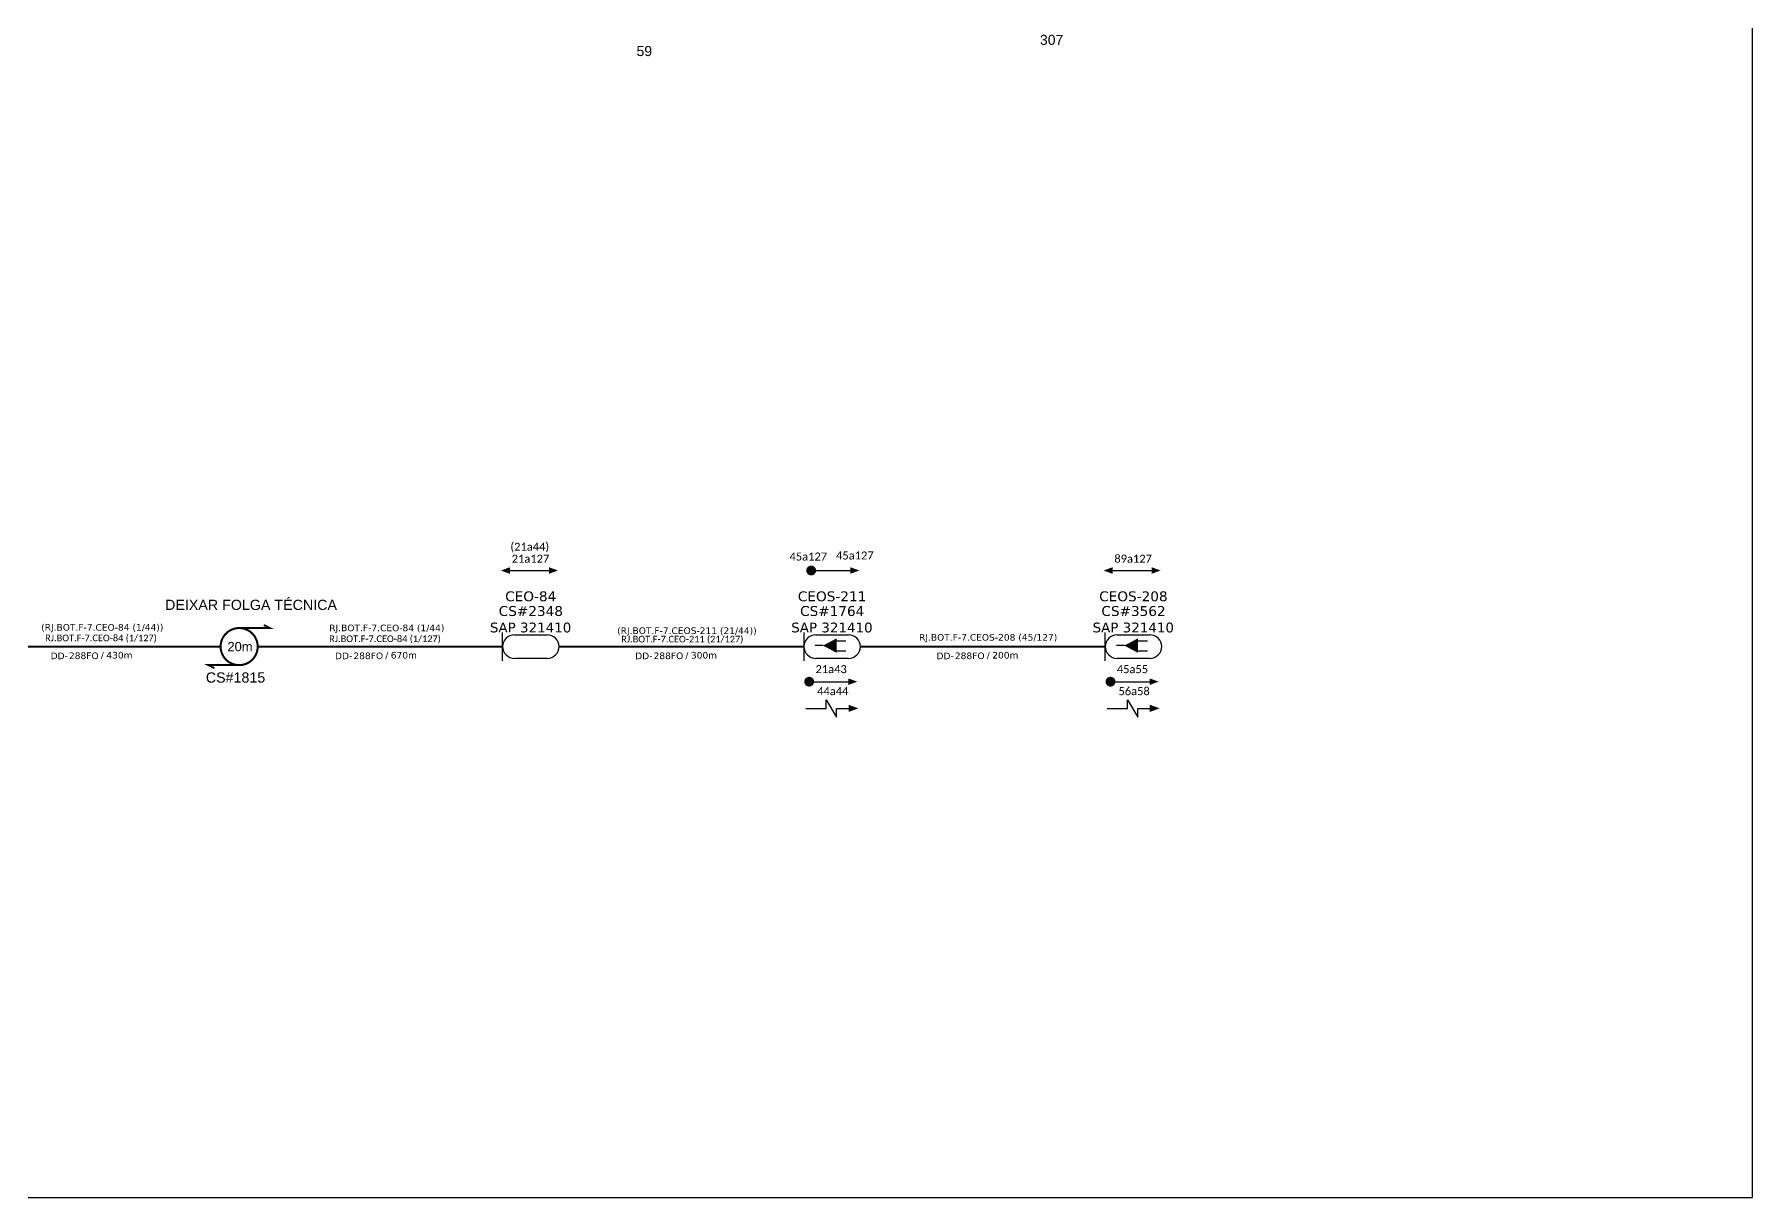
# Model space of a CAD drawing. Extents: x -89 to 2622484776, y -1852823961 to 1299.
# Drawn here: x 319.1 to 749.2, y 705 to 996.3 of the extents above; entities that cross this region are included whole.
import ezdxf
from ezdxf.enums import TextEntityAlignment as Align

# ---------------------------------------------------------------- set-up
doc = ezdxf.new("R2010")
doc.units = 0
for name, color, linetype in [('10.2-Nº Policía', 2, 'Continuous'), ('20.4-CEOS', 1, 'Continuous'), ('20.5-CABO AÉREO', 1, 'Continuous'), ('CEO', 5, 'Continuous'), ('SETA', 7, 'Continuous')]:
    doc.layers.add(name, color=color, linetype=linetype)
doc.layers.add('40.1-ETIQUETAS', color=1, linetype='Continuous', lineweight=20)
doc.styles.add('ARIAL', font='arial.ttf')
doc.styles.add('siredit', font='verdana.ttf')
doc.styles.get("Standard").update_dxf_attribs({"font": 'arial.ttf'})

# ---------------------------------------------------------------- blocks, each defined once
blk = doc.blocks.new('ETIQUETA_RS5F')
at = {"layer": '40.1-ETIQUETAS', "color": 0, "style": 'siredit'}
blk.add_text('/', height=1.5, dxfattribs=at).set_placement((1.58, -1.95), align=Align.MIDDLE_RIGHT)
for tag, p in [('ETIQUETA_R_PRIMARIA', (1.21, 4.1)), ('ETIQUETA_R_SECUNDARIA', (1.21, 2.1)), ('F_ATIVAS/F_MORTAS', (1.14, -4.24))]:
    blk.add_attdef(tag, text='', height=1.5, dxfattribs=at).set_placement(p, align=Align.MIDDLE_CENTER)
for tag, p in [('TIPO_CABO', (-6.58, -2.12)), ('CAP_CABO', (0.4, -2.09))]:
    blk.add_attdef(tag, text='', height=1.5, dxfattribs=at).set_placement(p, align=Align.MIDDLE_RIGHT)
blk.add_attdef('METROS', text='', height=1.5, dxfattribs=at).set_placement((2.14, -1.95), align=Align.MIDDLE_LEFT)
for tag, p in [('FUSÃO_1', (0.85, -8.39)), ('FUSÃO_2', (0.85, -10.6)), ('FUSÃO_3', (0.85, -12.93)), ('FUSÃO_4', (0.85, -15.14)), ('FUSÃO_5', (0.85, -17.16))]:
    blk.add_attdef(tag, text='', height=1.5, dxfattribs=at).set_placement(p, align=Align.CENTER)

msp = doc.modelspace()

# ---------------------------------------------------------------- linework, layer by layer
msp.add_lwpolyline([(-89.32, 705.02), (749.25, 705.02), (749.25, 1299.02), (-89.32, 1299.02), (-89.32, 705.02)])
at = {"color": 7}
for points in [[(438.15, 862.05), (447.93, 862.05)], [(513.58, 862.05), (523.37, 862.05)], [(589.01, 862.05), (598.8, 862.05)], [(513.07, 834.21), (522.86, 834.21)], [(588.5, 834.21), (598.29, 834.21)], [(517.33, 827.52), (517.33, 829.69), (519.92, 825.35), (519.92, 827.52)], [(592.76, 827.52), (592.76, 829.69), (595.35, 825.35), (595.35, 827.52)]]:
    msp.add_lwpolyline(points, dxfattribs=at)
for points, const_width in [([(512.96, 862.05, 1), (514.19, 862.05, 1)], 1.23), ([(370.37, 847.64, 1.000012), (370.37, 838.36, 0.999978)], 0.515), ([(512.46, 834.21, 1), (513.68, 834.22, 1)], 1.23), ([(587.89, 834.21, 1), (589.12, 834.22, 1)], 1.23)]:
    msp.add_lwpolyline(points, format="xyb", close=True, dxfattribs=dict(at, const_width=const_width))
at = {"color": 7, "const_width": 0.483}
for points in [[(370.37, 847.64), (378.1, 847.64), (376.55, 848.41)], [(370.37, 838.36), (362.64, 838.36), (364.19, 837.59)]]:
    msp.add_lwpolyline(points, dxfattribs=at)
at = {"layer": '20.4-CEOS', "color": 7}
for p, q in [((439.27, 845.94), (447.5, 845.94)), ((514.7, 845.94), (522.94, 845.94)), ((447.5, 840.06), (439.27, 840.06)), ((522.94, 840.06), (514.7, 840.06))]:
    msp.add_line(p, q, dxfattribs=at)
at = {"layer": '20.4-CEOS', "color": 5}
for p, q in [((590.13, 845.94), (598.37, 845.94)), ((598.37, 840.06), (590.13, 840.06))]:
    msp.add_line(p, q, dxfattribs=at)
at = {"layer": '20.4-CEOS', "color": 7}
for points in [[(436.33, 839.46), (436.33, 846.54)], [(511.77, 839.46), (511.77, 846.54)], [(516.54, 843.25), (514.56, 843.25)], [(519.78, 844.41), (522.28, 844.41)], [(519.78, 841.97), (522.28, 841.97)]]:
    msp.add_lwpolyline(points, dxfattribs=at)
msp.add_lwpolyline([(516.54, 843.25, 0, 3.62, 0), (519.93, 843.25, 3.62, 3.62, 0)], format="xyseb", dxfattribs=at)
at = {"layer": '20.4-CEOS', "color": 5}
for points in [[(587.2, 839.46), (587.2, 846.54)], [(591.97, 843.25), (589.99, 843.25)], [(595.22, 844.41), (597.72, 844.41)], [(595.22, 841.97), (597.72, 841.97)]]:
    msp.add_lwpolyline(points, dxfattribs=at)
msp.add_lwpolyline([(591.97, 843.25, 0, 3.62, 0), (595.37, 843.25, 3.62, 3.62, 0)], format="xyseb", dxfattribs=at)
at = {"layer": '20.4-CEOS', "color": 7}
for centre, start, end in [((439.27, 843), 90, 270), ((447.5, 843), 270, 90), ((514.7, 843), 90, 270), ((522.94, 843), 270, 90)]:
    msp.add_arc(centre, 2.94, start, end, dxfattribs=at)
at = {"layer": '20.4-CEOS', "color": 5}
for centre, start, end in [((590.13, 843), 90, 270), ((598.37, 843), 270, 90)]:
    msp.add_arc(centre, 2.94, start, end, dxfattribs=at)
at = {"layer": '20.5-CABO AÉREO', "color": 7, "ltscale": 8, "const_width": 0.491}
for points in [[(304.41, 843.01), (365.73, 843.01)], [(375.01, 843), (436.33, 843)], [(450.44, 843), (511.77, 843)], [(525.87, 843), (587.2, 843)]]:
    msp.add_lwpolyline(points, dxfattribs=at)
at = {"layer": 'SETA', "color": 7}
for points in [[(512.24, 827.52), (517.33, 827.52)], [(519.92, 827.52), (523.84, 827.52)], [(587.67, 827.52), (592.76, 827.52)], [(595.35, 827.52), (599.27, 827.52)]]:
    msp.add_lwpolyline(points, dxfattribs=at)
for points in [[(438.15, 861.23), (435.9, 862.04), (438.14, 862.87)], [(447.93, 862.87), (450.18, 862.06), (447.94, 861.23)], [(523.36, 862.87), (525.61, 862.06), (523.37, 861.23)], [(589.02, 861.23), (586.76, 862.04), (589.01, 862.87)], [(598.79, 862.87), (601.05, 862.06), (598.8, 861.23)], [(522.85, 835.03), (525.11, 834.22), (522.86, 833.39)], [(598.29, 835.03), (600.54, 834.22), (598.3, 833.39)], [(522.91, 828.44), (525.38, 827.54), (522.91, 826.64)], [(598.34, 828.44), (600.81, 827.54), (598.34, 826.64)]]:
    msp.add_solid(points, dxfattribs=at)

# ---------------------------------------------------------------- block references
at = {"layer": '40.1-ETIQUETAS', "color": 7}
ref = msp.add_blockref('ETIQUETA_RS5F', (334.76, 843.01), dxfattribs=dict(at, xscale=1.103893297134364, yscale=1.103893297134364, zscale=1.103893297134364))
ref.add_attrib('ETIQUETA_R_SECUNDARIA', '(RJ.BOT.F-7.CEO-84 (1/44))', dxfattribs={"color": 0, "height": 1.6558, "style": 'siredit'}).set_placement((336.1, 847.82), align=Align.MIDDLE_CENTER)
ref.add_attrib('TIPO_CABO', 'DD-', dxfattribs={"color": 0, "height": 1.656, "style": 'siredit'}).set_placement((327.49, 840.67), align=Align.MIDDLE_RIGHT)
ref.add_attrib('CAP_CABO', '288FO', dxfattribs={"color": 0, "height": 1.656, "style": 'siredit'}).set_placement((335.19, 840.7), align=Align.MIDDLE_RIGHT)
ref.add_attrib('METROS', '430m', dxfattribs={"color": 0, "height": 1.656, "style": 'siredit'}).set_placement((337.12, 840.85), align=Align.MIDDLE_LEFT)
ref = msp.add_blockref('ETIQUETA_RS5F', (405.96, 843), dxfattribs=dict(at, xscale=1.103893297134364, yscale=1.103893297134364, zscale=1.103893297134364))
ref.add_attrib('ETIQUETA_R_SECUNDARIA', 'RJ.BOT.F-7.CEO-84 (1/44)', dxfattribs={"color": 0, "height": 1.6558, "style": 'siredit'}).set_placement((407.33, 847.68), align=Align.MIDDLE_CENTER)
ref.add_attrib('TIPO_CABO', 'DD-', dxfattribs={"color": 0, "height": 1.656, "style": 'siredit'}).set_placement((398.69, 840.66), align=Align.MIDDLE_RIGHT)
ref.add_attrib('CAP_CABO', '288FO', dxfattribs={"color": 0, "height": 1.656, "style": 'siredit'}).set_placement((406.4, 840.69), align=Align.MIDDLE_RIGHT)
ref.add_attrib('METROS', '670m', dxfattribs={"color": 0, "height": 1.656, "style": 'siredit'}).set_placement((408.32, 840.84), align=Align.MIDDLE_LEFT)
ref = msp.add_blockref('ETIQUETA_RS5F', (481.1, 843), dxfattribs=dict(at, xscale=1.103893297134364, yscale=1.103893297134364, zscale=1.103893297134364))
ref.add_attrib('ETIQUETA_R_SECUNDARIA', '(RJ.BOT.F-7.CEOS-211 (21/44))', dxfattribs={"color": 0, "height": 1.6558, "style": 'siredit'}).set_placement((482.46, 846.98), align=Align.MIDDLE_CENTER)
ref.add_attrib('TIPO_CABO', 'DD-', dxfattribs={"color": 0, "height": 1.656, "style": 'siredit'}).set_placement((473.83, 840.66), align=Align.MIDDLE_RIGHT)
ref.add_attrib('CAP_CABO', '288FO', dxfattribs={"color": 0, "height": 1.656, "style": 'siredit'}).set_placement((481.54, 840.69), align=Align.MIDDLE_RIGHT)
ref.add_attrib('METROS', '300m', dxfattribs={"color": 0, "height": 1.656, "style": 'siredit'}).set_placement((483.46, 840.84), align=Align.MIDDLE_LEFT)
ref = msp.add_blockref('ETIQUETA_RS5F', (556.53, 843), dxfattribs=dict(at, xscale=1.103893297134364, yscale=1.103893297134364, zscale=1.103893297134364))
ref.add_attrib('ETIQUETA_R_SECUNDARIA', 'RJ.BOT.F-7.CEOS-208 (45/127)', dxfattribs={"color": 0, "height": 1.6558, "style": 'siredit'}).set_placement((557.87, 845.32), align=Align.MIDDLE_CENTER)
ref.add_attrib('TIPO_CABO', 'DD-', dxfattribs={"color": 0, "height": 1.656, "style": 'siredit'}).set_placement((549.26, 840.66), align=Align.MIDDLE_RIGHT)
ref.add_attrib('CAP_CABO', '288FO', dxfattribs={"color": 0, "height": 1.656, "style": 'siredit'}).set_placement((556.97, 840.69), align=Align.MIDDLE_RIGHT)
ref.add_attrib('METROS', '200m', dxfattribs={"color": 0, "height": 1.656, "style": 'siredit'}).set_placement((558.89, 840.84), align=Align.MIDDLE_LEFT)

# ---------------------------------------------------------------- texts
at = {"color": 7, "style": 'ARIAL'}
for s, height, p in [('DEIXAR FOLGA TÉCNICA', 2.5555, (351.82, 852.18)), ('CS#1815', 2.555, (362.02, 833.99))]:
    msp.add_text(s, height=height, rotation=359.9867, dxfattribs=at).set_placement(p)
at = {"color": 7}
msp.add_text('20m', height=2.318, dxfattribs=at).set_placement((367.43, 841.84))
at = {"layer": '10.2-Nº Policía', "color": 7}
for s, p in [('307', (570.84, 993.67)), ('59', (469.85, 990.86))]:
    msp.add_text(s, height=2.507, dxfattribs=at).set_placement(p)
at = {"layer": '20.4-CEOS', "color": 7, "style": 'siredit'}
for s, height, p in [('CS#2348', 2.487, (443.39, 851.91)), ('CS#1764', 2.487, (518.83, 851.91)), ('SAP 321410', 2.453, (443.33, 847.78)), ('SAP 321410', 2.453, (518.76, 847.78))]:
    msp.add_text(s, height=height, dxfattribs=at).set_placement(p, align=Align.MIDDLE_CENTER)
at = {"layer": '20.4-CEOS', "color": 5, "style": 'siredit'}
for s, height, p in [('CS#3562', 2.487, (594.26, 851.91)), ('SAP 321410', 2.453, (594.2, 847.78))]:
    msp.add_text(s, height=height, dxfattribs=at).set_placement(p, align=Align.MIDDLE_CENTER)
at = {"layer": '40.1-ETIQUETAS', "color": 7, "width": 34.2142, "attachment_point": 5}
for s, insert, char_height, style in [('{\\fCalibri|b0|i0|c0|p34;(21a44)}', (443.12, 867.79), 2.0029, 'ARIAL'), ('{\\fCalibri|b0|i0|c0|p34;21a127}', (443.3, 865), 2.0029, 'ARIAL'), ('{\\fCalibri|b0|i0|c0|p34;45a127}', (512.84, 865.54), 2.0029, 'ARIAL'), ('{\\fCalibri|b0|i0|c0|p34;45a127}', (524.5, 865.8), 2.0029, 'ARIAL'), ('{\\fCalibri|b0|i0|c0|p34;89a127}', (594.16, 865), 2.0029, 'ARIAL'), ('{\\fCalibri|b0|i0|c0|p34;RJ.BOT.F-7.CEO-84 (1/127)}', (335.78, 844.99), 1.6558, 'siredit'), ('{\\fCalibri|b0|i0|c0|p34;RJ.BOT.F-7.CEO-84 (1/127)}', (406.88, 844.79), 1.6558, 'siredit'), ('{\\fCalibri|b0|i0|c0|p34;RJ.BOT.F-7.CEO-211 (21/127)}', (481.3, 844.7), 1.6558, 'siredit'), ('{\\fCalibri|b0|i0|c0|p34;21a43}', (518.56, 837.34), 2.0029, 'ARIAL'), ('\\fCalibri|b0|i0|c0|p34;45a55', (593.99, 837.34), 2.0029, 'ARIAL'), ('{\\fCalibri|b0|i0|c0|p34;44a44}', (518.97, 831.83), 2.0029, 'ARIAL'), ('\\fCalibri|b0|i0|c0|p34;56a58', (594.41, 831.83), 2.0029, 'ARIAL')]:
    msp.add_mtext(s, dxfattribs=dict(at, insert=insert, char_height=char_height, style=style))
at = {"layer": 'CEO', "color": 7, "style": 'siredit'}
for s, p in [('CEO-84', (443.36, 855.59)), ('CEOS-211', (518.8, 855.59))]:
    msp.add_text(s, height=2.487, dxfattribs=at).set_placement(p, align=Align.MIDDLE_CENTER)
at = {"layer": 'CEO', "color": 5, "style": 'siredit'}
msp.add_text('CEOS-208', height=2.487, dxfattribs=at).set_placement((594.23, 855.59), align=Align.MIDDLE_CENTER)

doc.saveas('drawing.dxf')
